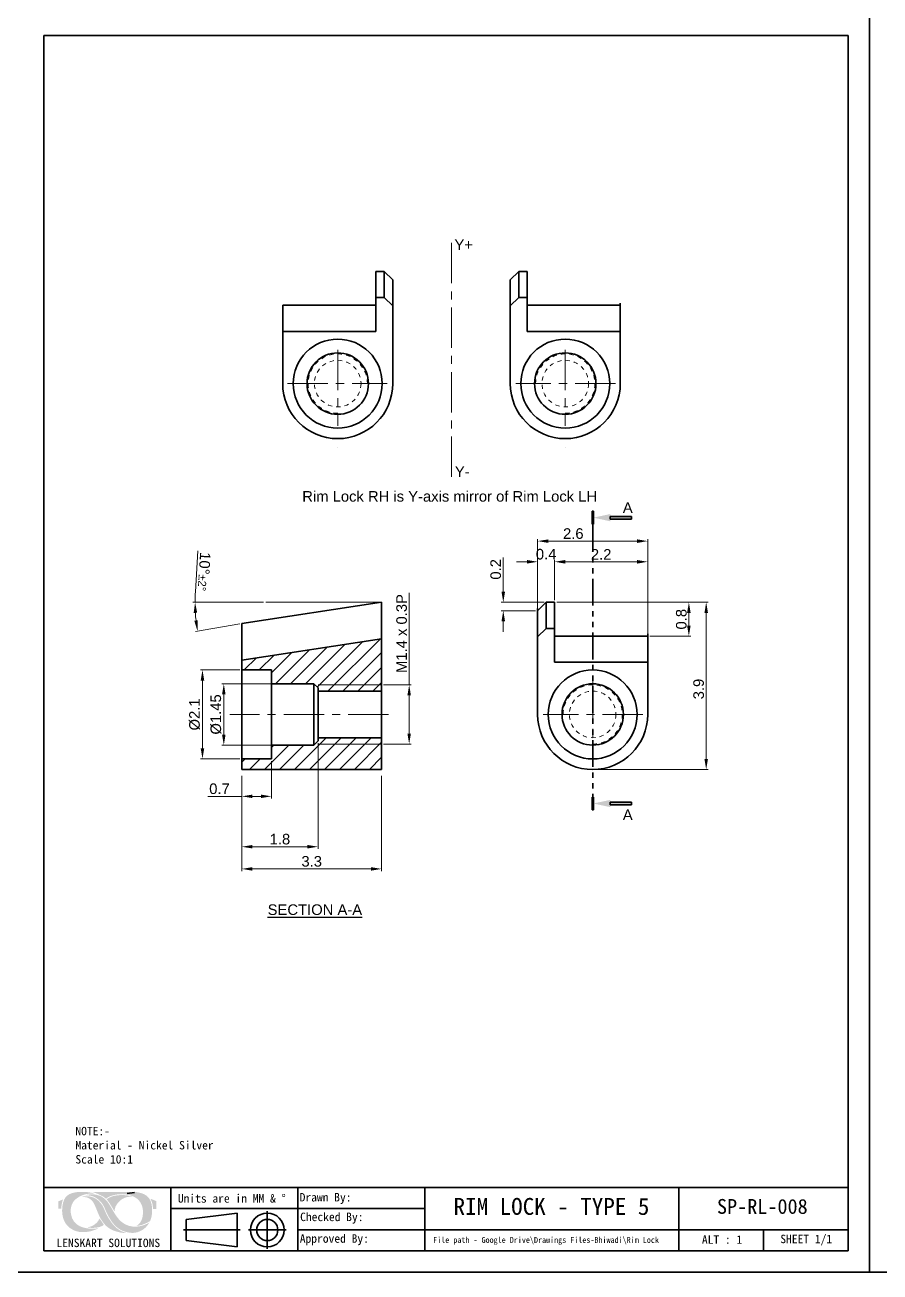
# Model space of a CAD drawing. Header units: millimetres. Extents: x 219 to 785, y 160 to 284.
# Drawn here: x 681.46 to 701.66, y 196.07 to 225.52 of the extents above; entities that cross this region are included whole.
import ezdxf
from ezdxf.enums import TextEntityAlignment as Align

# ---------------------------------------------------------------- set-up
doc = ezdxf.new("R2010")
doc.units = ezdxf.units.MM
for name, pattern in [('CENTER', [50.8, 31.75, -6.35, 6.35, -6.35]), ('HIDDEN', [0.075, 0.05, -0.025]), ('PHANTOM', [63.5, 31.75, -6.35, 6.35, -6.35, 6.35, -6.35])]:
    doc.linetypes.add(name, pattern=pattern)
doc.layers.get('0').update_dxf_attribs({"lineweight": 35})
for name, color, linetype, lineweight in [('Center line', 2, 'CENTER', 18), ('Dimension', 3, 'Continuous', 18), ('Hatch', 6, 'Continuous', 18), ('hidden line', 1, 'HIDDEN', 15), ('Section', 6, 'PHANTOM', 35), ('Text', 4, 'Continuous', 25), ('绘图层', 7, 'Continuous', 13)]:
    doc.layers.add(name, color=color, linetype=linetype, lineweight=lineweight)
doc.layers.add('图框-线条', color=7, linetype='Continuous')
doc.styles.get("Standard").update_dxf_attribs({"font": 'arial.ttf'})
doc.styles.add('宋体', font='SimSun.ttf')
doc.dimstyles.new('SIMPLEX', dxfattribs={"dimtxt": 2.5, "dimasz": 2.5, "dimexe": 0.5, "dimexo": 0.5, "dimgap": 0.5, "dimtad": 1, "dimzin": 0, "dimdsep": 46, "dimtxsty": 'Standard', "dimcen": 0, "dimclrd": 256, "dimclre": 256, "dimclrt": 256, "dimadec": 0, "dimazin": 0, "dimtm": 1e-09, "dimtfac": 0.75, "dimtofl": 0, "dimtmove": 0, "dimatfit": 3, "dimfxl": 1, "dimtzin": 0, "dimlwd": -1, "dimlwe": -1, "dimarcsym": 0})

# ---------------------------------------------------------------- blocks, each defined once
blk = doc.blocks.new('*D268')
at = {"layer": 'Defpoints', "color": 0, "transparency": 16777216}
for p in [(686.583, 210.289), (685.653, 208.189), (686.583, 208.189)]:
    blk.add_point(p, dxfattribs=at)
at = {"layer": 'Dimension', "transparency": 16777216}
for p, q in [((686.533, 210.289), (685.603, 210.289)), ((685.653, 210.039), (685.653, 208.439)), ((686.533, 208.189), (685.603, 208.189))]:
    blk.add_line(p, q, dxfattribs=at)
for points in [[(685.611, 210.039), (685.695, 210.039), (685.653, 210.289)], [(685.611, 208.439), (685.695, 208.439), (685.653, 208.189)]]:
    blk.add_solid(points, dxfattribs=at)
at = {"layer": 'Dimension', "transparency": 16777216, "insert": (685.468, 209.239), "char_height": 0.25, "attachment_point": 5, "rotation": 90}
blk.add_mtext('%%c2.1', dxfattribs=at)
blk = doc.blocks.new('*D269')
at = {"layer": 'Defpoints', "color": 0, "transparency": 16777216}
for p in [(687.283, 208.189), (686.583, 207.839), (686.583, 207.305)]:
    blk.add_point(p, dxfattribs=at)
at = {"layer": 'Dimension', "transparency": 16777216}
for p, q in [((687.283, 208.139), (687.283, 207.255)), ((686.583, 207.789), (686.583, 207.255)), ((686.583, 207.305), (685.778, 207.305)), ((687.033, 207.305), (686.833, 207.305))]:
    blk.add_line(p, q, dxfattribs=at)
for points in [[(686.833, 207.347), (686.833, 207.264), (686.583, 207.305)], [(687.033, 207.347), (687.033, 207.264), (687.283, 207.305)]]:
    blk.add_solid(points, dxfattribs=at)
at = {"layer": 'Dimension', "transparency": 16777216, "insert": (686.055, 207.483), "char_height": 0.25, "attachment_point": 5}
blk.add_mtext('0.7', dxfattribs=at)
blk = doc.blocks.new('*D260')
at = {"layer": 'Defpoints', "color": 0, "transparency": 16777216}
for p in [(686.583, 207.839), (689.883, 207.839), (686.583, 205.591)]:
    blk.add_point(p, dxfattribs=at)
at = {"layer": 'Dimension', "transparency": 16777216}
for p, q in [((686.583, 207.789), (686.583, 205.541)), ((689.883, 207.789), (689.883, 205.541)), ((689.633, 205.591), (686.833, 205.591))]:
    blk.add_line(p, q, dxfattribs=at)
for points in [[(686.833, 205.633), (686.833, 205.55), (686.583, 205.591)], [(689.633, 205.633), (689.633, 205.55), (689.883, 205.591)]]:
    blk.add_solid(points, dxfattribs=at)
at = {"layer": 'Dimension', "transparency": 16777216, "insert": (688.233, 205.769), "char_height": 0.25, "attachment_point": 5}
blk.add_mtext('3.3', dxfattribs=at)
blk = doc.blocks.new('*D261')
at = {"layer": 'Defpoints', "color": 0, "transparency": 16777216}
for p in [(687.147, 211.888), (689.883, 211.939), (689.883, 211.888), (685.504, 211.434), (686.583, 211.385)]:
    blk.add_point(p, dxfattribs=at)
at = {"layer": 'Dimension', "transparency": 16777216}
for p, q in [((685.486, 212.138), (685.545, 213.103)), ((687.097, 211.888), (685.429, 211.888)), ((686.534, 211.377), (685.486, 211.201))]:
    blk.add_line(p, q, dxfattribs=at)
for start, end in [(176.5065, 180), (183.4935, 186.0367)]:
    blk.add_arc((689.579, 211.888), 4.101, start, end, dxfattribs=at)
for points in [[(685.445, 211.637), (685.528, 211.64), (685.479, 211.888)], [(685.543, 211.463), (685.46, 211.451), (685.535, 211.209)]]:
    blk.add_solid(points, dxfattribs=at)
at = {"layer": 'Dimension', "transparency": 16777216, "insert": (685.693, 212.61), "char_height": 0.25, "attachment_point": 5, "rotation": 266.5065}
blk.add_mtext('10°{\\H0.1875;±2°}', dxfattribs=at)
blk = doc.blocks.new('*D270')
at = {"layer": 'Defpoints', "color": 0, "transparency": 16777216}
for p in [(687.783, 209.964), (686.157, 208.514), (687.783, 208.514)]:
    blk.add_point(p, dxfattribs=at)
at = {"layer": 'Dimension', "transparency": 16777216}
for p, q in [((687.733, 209.964), (686.107, 209.964)), ((686.157, 209.714), (686.157, 208.764)), ((687.733, 208.514), (686.107, 208.514))]:
    blk.add_line(p, q, dxfattribs=at)
for points in [[(686.115, 209.714), (686.198, 209.714), (686.157, 209.964)], [(686.115, 208.764), (686.198, 208.764), (686.157, 208.514)]]:
    blk.add_solid(points, dxfattribs=at)
at = {"layer": 'Dimension', "transparency": 16777216, "insert": (685.972, 209.239), "char_height": 0.25, "attachment_point": 5, "rotation": 90}
blk.add_mtext('%%c1.45', dxfattribs=at)
blk = doc.blocks.new('*D271')
at = {"layer": 'Defpoints', "color": 0, "transparency": 16777216}
for p in [(688.383, 208.614), (686.583, 207.839), (688.383, 206.115)]:
    blk.add_point(p, dxfattribs=at)
at = {"layer": 'Dimension', "transparency": 16777216}
for p, q in [((688.383, 208.564), (688.383, 206.065)), ((686.583, 207.789), (686.583, 206.065)), ((686.833, 206.115), (688.133, 206.115))]:
    blk.add_line(p, q, dxfattribs=at)
for points in [[(686.833, 206.157), (686.833, 206.074), (686.583, 206.115)], [(688.133, 206.157), (688.133, 206.074), (688.383, 206.115)]]:
    blk.add_solid(points, dxfattribs=at)
at = {"layer": 'Dimension', "transparency": 16777216, "insert": (687.483, 206.293), "char_height": 0.25, "attachment_point": 5}
blk.add_mtext('1.8', dxfattribs=at)
blk = doc.blocks.new('*D262')
at = {"layer": 'Defpoints', "color": 0, "transparency": 16777216}
for p in [(696.171, 211.888), (697.552, 211.888), (694.871, 207.939)]:
    blk.add_point(p, dxfattribs=at)
at = {"layer": 'Dimension', "transparency": 16777216}
for p, q in [((696.221, 211.888), (697.602, 211.888)), ((697.552, 208.189), (697.552, 211.638)), ((694.921, 207.939), (697.602, 207.939))]:
    blk.add_line(p, q, dxfattribs=at)
for points in [[(697.511, 211.638), (697.594, 211.638), (697.552, 211.888)], [(697.511, 208.189), (697.594, 208.189), (697.552, 207.939)]]:
    blk.add_solid(points, dxfattribs=at)
at = {"layer": 'Dimension', "transparency": 16777216, "insert": (697.374, 209.839), "char_height": 0.25, "attachment_point": 5, "rotation": 90}
blk.add_mtext('3.9', dxfattribs=at)
blk = doc.blocks.new('*D263')
at = {"layer": 'Defpoints', "color": 0, "transparency": 16777216}
for p in [(696.171, 213.332), (693.571, 211.49), (696.171, 211.088)]:
    blk.add_point(p, dxfattribs=at)
at = {"layer": 'Dimension', "transparency": 16777216}
for p, q in [((693.571, 211.54), (693.571, 213.382)), ((693.821, 213.332), (695.921, 213.332)), ((696.171, 211.138), (696.171, 213.382))]:
    blk.add_line(p, q, dxfattribs=at)
for points in [[(693.821, 213.373), (693.821, 213.29), (693.571, 213.332)], [(695.921, 213.373), (695.921, 213.29), (696.171, 213.332)]]:
    blk.add_solid(points, dxfattribs=at)
at = {"layer": 'Dimension', "transparency": 16777216, "insert": (694.413, 213.509), "char_height": 0.25, "attachment_point": 5}
blk.add_mtext('2.6', dxfattribs=at)
blk = doc.blocks.new('*D264')
at = {"layer": 'Defpoints', "color": 0, "transparency": 16777216}
for p in [(693.971, 212.844), (693.971, 211.888), (693.571, 211.49)]:
    blk.add_point(p, dxfattribs=at)
at = {"layer": 'Dimension', "transparency": 16777216}
for p, q in [((693.321, 212.844), (693.071, 212.844)), ((693.571, 211.54), (693.571, 212.894)), ((693.971, 211.938), (693.971, 212.894)), ((694.221, 212.844), (694.471, 212.844))]:
    blk.add_line(p, q, dxfattribs=at)
for points in [[(693.321, 212.886), (693.321, 212.802), (693.571, 212.844)], [(694.221, 212.886), (694.221, 212.802), (693.971, 212.844)]]:
    blk.add_solid(points, dxfattribs=at)
at = {"layer": 'Dimension', "transparency": 16777216, "insert": (693.771, 213.022), "char_height": 0.25, "attachment_point": 5}
blk.add_mtext('0.4', dxfattribs=at)
blk = doc.blocks.new('*D265')
at = {"layer": 'Defpoints', "color": 0, "transparency": 16777216}
for p in [(696.171, 212.844), (693.971, 211.888), (696.171, 211.088)]:
    blk.add_point(p, dxfattribs=at)
at = {"layer": 'Dimension', "transparency": 16777216}
for p, q in [((693.971, 211.938), (693.971, 212.894)), ((694.221, 212.844), (695.921, 212.844)), ((696.171, 211.138), (696.171, 212.894))]:
    blk.add_line(p, q, dxfattribs=at)
for points in [[(694.221, 212.886), (694.221, 212.802), (693.971, 212.844)], [(695.921, 212.886), (695.921, 212.802), (696.171, 212.844)]]:
    blk.add_solid(points, dxfattribs=at)
at = {"layer": 'Dimension', "transparency": 16777216, "insert": (695.071, 213.019), "char_height": 0.25, "attachment_point": 5}
blk.add_mtext('2.2', dxfattribs=at)
blk = doc.blocks.new('*D266')
at = {"layer": 'Defpoints', "color": 0, "transparency": 16777216}
for p in [(693.971, 211.888), (696.171, 211.088), (697.143, 211.088)]:
    blk.add_point(p, dxfattribs=at)
at = {"layer": 'Dimension', "transparency": 16777216}
for p, q in [((694.021, 211.888), (697.193, 211.888)), ((697.143, 211.638), (697.143, 211.338)), ((696.221, 211.088), (697.193, 211.088))]:
    blk.add_line(p, q, dxfattribs=at)
for points in [[(697.101, 211.638), (697.184, 211.638), (697.143, 211.888)], [(697.101, 211.338), (697.184, 211.338), (697.143, 211.088)]]:
    blk.add_solid(points, dxfattribs=at)
at = {"layer": 'Dimension', "transparency": 16777216, "insert": (696.965, 211.488), "char_height": 0.25, "attachment_point": 5, "rotation": 90}
blk.add_mtext('0.8', dxfattribs=at)
blk = doc.blocks.new('_FILLED')
at = {"color": 0, "linetype": 'ByBlock'}
blk.add_solid([(0, 0), (-1, 0.214), (-1, -0.214)], dxfattribs=at)
blk = doc.blocks.new('section arrow')
at = {"layer": 'Section'}
h = blk.add_hatch(color=256, dxfattribs=at)
h.dxf.hatch_style = 1
h.paths.add_polyline_path([(6987.516, 2336.116), (6987.516, 2336.053), (6988.016, 2336.053), (6988.016, 2336.116)])
h.paths.add_polyline_path([(6988.416, 2335.935), (6988.448, 2335.935), (6988.448, 2336.235), (6988.416, 2336.235)])
for points in [[(6988.016, 2336.116), (6987.516, 2336.116), (6987.516, 2336.053), (6988.016, 2336.053)], [(6988.448, 2335.935), (6988.448, 2336.235), (6988.416, 2336.235), (6988.416, 2335.935)]]:
    blk.add_lwpolyline(points, close=True, dxfattribs=at)
at = {"layer": 'Section', "xscale": 0.4, "yscale": 0.4, "zscale": 0.4}
blk.add_blockref('_FILLED', (6988.416, 2336.085), dxfattribs=at)
blk = doc.blocks.new('*D272')
at = {"layer": 'Defpoints', "color": 0, "transparency": 16777216}
for p in [(693.771, 211.888), (692.759, 211.688), (693.571, 211.688)]:
    blk.add_point(p, dxfattribs=at)
at = {"layer": 'Dimension', "transparency": 16777216}
for p, q in [((692.759, 212.138), (692.759, 212.942)), ((693.721, 211.888), (692.709, 211.888)), ((693.521, 211.688), (692.709, 211.688)), ((692.759, 211.438), (692.759, 211.188))]:
    blk.add_line(p, q, dxfattribs=at)
for points in [[(692.717, 212.138), (692.8, 212.138), (692.759, 211.888)], [(692.717, 211.438), (692.8, 211.438), (692.759, 211.688)]]:
    blk.add_solid(points, dxfattribs=at)
at = {"layer": 'Dimension', "transparency": 16777216, "insert": (692.581, 212.665), "char_height": 0.25, "attachment_point": 5, "rotation": 90}
blk.add_mtext('0.2', dxfattribs=at)
blk = doc.blocks.new('*D267')
at = {"layer": 'Defpoints', "color": 0, "transparency": 16777216}
for p in [(689.883, 209.939), (689.883, 208.539), (690.536, 208.539)]:
    blk.add_point(p, dxfattribs=at)
at = {"layer": 'Dimension', "transparency": 16777216}
for p, q in [((690.536, 209.939), (690.536, 212.112)), ((689.933, 209.939), (690.586, 209.939)), ((690.536, 208.789), (690.536, 209.689)), ((689.933, 208.539), (690.586, 208.539))]:
    blk.add_line(p, q, dxfattribs=at)
for points in [[(690.494, 209.689), (690.577, 209.689), (690.536, 209.939)], [(690.494, 208.789), (690.577, 208.789), (690.536, 208.539)]]:
    blk.add_solid(points, dxfattribs=at)
at = {"layer": 'Dimension', "transparency": 16777216, "insert": (690.358, 211.15), "char_height": 0.25, "attachment_point": 5, "rotation": 90}
blk.add_mtext('M1.4 x 0.3P', dxfattribs=at)

msp = doc.modelspace()

# ---------------------------------------------------------------- hatches: boundary and pattern name
at = {"layer": 'Hatch'}
h = msp.add_hatch(dxfattribs=at)
h.set_pattern_fill('ANSI31', color=256, scale=2)
h.set_pattern_definition([(45, (-176.93582, 98.01236), (-0.176776695, 0.176776695), [])])
h.paths.add_polyline_path([(689.883, 207.939), (689.883, 208.689), (688.383, 208.689), (688.383, 208.614), (688.283, 208.514), (687.283, 208.514), (687.283, 208.189), (686.583, 208.189), (686.583, 207.939)])
h.paths.add_polyline_path([(686.583, 210.522), (686.583, 210.289), (687.283, 210.289), (687.283, 209.964), (688.283, 209.964), (688.383, 209.864), (688.383, 209.789), (689.883, 209.789), (689.883, 211.025)])
at = {"layer": '图框-线条', "lineweight": 0, "ltscale": 0.1}
h = msp.add_hatch(color=252, dxfattribs=at)
edge = h.paths.add_edge_path()
edge.add_spline(control_points=[(682.245, 197.741), (682.245, 197.741), (682.245, 197.569), (682.245, 197.569), (682.245, 197.569), (682.245, 197.569), (682.316, 197.569), (682.316, 197.569), (682.316, 197.569), (682.321, 197.61), (682.322, 197.644), (682.33, 197.684), (682.33, 197.684), (682.337, 197.719), (682.347, 197.754), (682.36, 197.785), (682.36, 197.785), (682.36, 197.785), (682.245, 197.741), (682.245, 197.741)], knot_values=[0, 0, 0, 0, 0.166667, 0.166667, 0.166667, 0.166667, 0.333333, 0.333333, 0.333333, 0.333333, 0.5, 0.5, 0.5, 0.5, 0.666667, 0.666667, 0.666667, 0.666667, 1, 1, 1, 1], degree=3, periodic=0)
edge = h.paths.add_edge_path()
edge.add_spline(control_points=[(684.485, 197.562), (684.485, 197.562), (684.566, 197.561), (684.566, 197.561), (684.566, 197.561), (684.566, 197.561), (684.566, 197.747), (684.566, 197.747), (684.566, 197.747), (684.566, 197.747), (684.425, 197.803), (684.425, 197.803), (684.425, 197.803), (684.439, 197.767), (684.455, 197.741), (684.466, 197.696), (684.466, 197.696), (684.478, 197.651), (684.481, 197.611), (684.485, 197.562)], knot_values=[0, 0, 0, 0, 0.166667, 0.166667, 0.166667, 0.166667, 0.333333, 0.333333, 0.333333, 0.333333, 0.5, 0.5, 0.5, 0.5, 0.666667, 0.666667, 0.666667, 0.666667, 1, 1, 1, 1], degree=3, periodic=0)
edge = h.paths.add_edge_path(flags=17)
edge.add_spline(control_points=[(682.937, 197.128), (682.95, 197.117), (683.032, 197.115), (683.047, 197.115), (683.047, 197.115), (683.135, 197.112), (683.267, 197.134), (683.324, 197.189), (683.324, 197.189), (683.319, 197.197), (683.316, 197.201), (683.31, 197.207), (683.31, 197.207), (683.31, 197.207), (683.223, 197.336), (683.223, 197.336), (683.223, 197.336), (683.202, 197.31), (683.193, 197.261), (683.113, 197.199), (683.113, 197.199), (683.066, 197.163), (683.01, 197.138), (682.937, 197.128)], knot_values=[0, 0, 0, 0, 0.142857, 0.142857, 0.142857, 0.142857, 0.285714, 0.285714, 0.285714, 0.285714, 0.428571, 0.428571, 0.428571, 0.428571, 0.571429, 0.571429, 0.571429, 0.571429, 0.714286, 0.714286, 0.714286, 0.714286, 1, 1, 1, 1], degree=3, periodic=0)
edge = h.paths.add_edge_path(flags=17)
edge.add_spline(control_points=[(683.392, 197.785), (683.397, 197.777), (683.398, 197.778), (683.404, 197.771), (683.404, 197.771), (683.469, 197.697), (683.562, 197.517), (683.574, 197.505), (683.574, 197.505), (683.58, 197.655), (683.705, 197.786), (683.829, 197.829), (683.829, 197.829), (683.893, 197.852), (683.928, 197.852), (684.001, 197.846), (684.001, 197.846), (683.977, 197.865), (683.876, 197.881), (683.851, 197.884), (683.851, 197.884), (683.729, 197.898), (683.554, 197.887), (683.446, 197.826), (683.446, 197.826), (683.429, 197.817), (683.398, 197.797), (683.392, 197.785)], knot_values=[0, 0, 0, 0, 0.125, 0.125, 0.125, 0.125, 0.25, 0.25, 0.25, 0.25, 0.375, 0.375, 0.375, 0.375, 0.5, 0.5, 0.5, 0.5, 0.625, 0.625, 0.625, 0.625, 0.75, 0.75, 0.75, 0.75, 1, 1, 1, 1], degree=3, periodic=0)
edge = h.paths.add_edge_path()
edge.add_spline(control_points=[(683.334, 197.55), (683.293, 197.642), (683.28, 197.667), (683.216, 197.736), (683.216, 197.736), (683.129, 197.83), (682.994, 197.877), (682.862, 197.859), (682.862, 197.859), (682.853, 197.858), (682.845, 197.857), (682.837, 197.855), (682.837, 197.855), (682.837, 197.855), (682.814, 197.848), (682.814, 197.848), (682.814, 197.848), (682.89, 197.844), (682.95, 197.833), (683.001, 197.795), (683.001, 197.795), (683.052, 197.757), (683.071, 197.726), (683.104, 197.66), (683.104, 197.66), (683.156, 197.552), (683.192, 197.431), (683.251, 197.33), (683.251, 197.33), (683.314, 197.224), (683.376, 197.146), (683.482, 197.084), (683.482, 197.084), (683.567, 197.034), (683.746, 196.987), (683.865, 196.992), (683.865, 196.992), (683.852, 196.998), (683.834, 197.001), (683.818, 197.005), (683.818, 197.005), (683.597, 197.073), (683.469, 197.261), (683.372, 197.466), (683.372, 197.466), (683.359, 197.494), (683.346, 197.522), (683.334, 197.55)], knot_values=[0, 0, 0, 0, 0.076923, 0.076923, 0.076923, 0.076923, 0.153846, 0.153846, 0.153846, 0.153846, 0.230769, 0.230769, 0.230769, 0.230769, 0.307692, 0.307692, 0.307692, 0.307692, 0.384615, 0.384615, 0.384615, 0.384615, 0.461538, 0.461538, 0.461538, 0.461538, 0.538462, 0.538462, 0.538462, 0.538462, 0.615385, 0.615385, 0.615385, 0.615385, 0.692308, 0.692308, 0.692308, 0.692308, 0.769231, 0.769231, 0.769231, 0.769231, 0.846154, 0.846154, 0.846154, 0.846154, 1, 1, 1, 1], degree=3, periodic=0)
edge = h.paths.add_edge_path()
edge.add_spline(control_points=[(684.396, 197.235), (684.393, 197.235), (684.311, 197.196), (684.294, 197.19), (684.294, 197.19), (684.259, 197.176), (684.217, 197.163), (684.178, 197.155), (684.178, 197.155), (684.08, 197.137), (684.009, 197.137), (683.916, 197.164), (683.916, 197.164), (683.757, 197.21), (683.665, 197.321), (683.59, 197.437), (683.59, 197.437), (683.458, 197.643), (683.404, 197.842), (683.15, 197.896), (683.15, 197.896), (683.107, 197.905), (683.055, 197.909), (683.01, 197.905), (683.01, 197.905), (682.98, 197.903), (682.908, 197.896), (682.886, 197.883), (682.886, 197.883), (682.998, 197.885), (683.086, 197.863), (683.165, 197.806), (683.165, 197.806), (683.331, 197.688), (683.336, 197.563), (683.422, 197.409), (683.422, 197.409), (683.464, 197.335), (683.494, 197.278), (683.551, 197.211), (683.551, 197.211), (683.67, 197.072), (683.796, 197.01), (683.99, 196.996), (683.99, 196.996), (684.084, 196.989), (684.178, 197.03), (684.24, 197.069), (684.24, 197.069), (684.283, 197.096), (684.316, 197.13), (684.348, 197.167), (684.348, 197.167), (684.365, 197.186), (684.383, 197.214), (684.396, 197.235)], knot_values=[0, 0, 0, 0, 0.066667, 0.066667, 0.066667, 0.066667, 0.133333, 0.133333, 0.133333, 0.133333, 0.2, 0.2, 0.2, 0.2, 0.266667, 0.266667, 0.266667, 0.266667, 0.333333, 0.333333, 0.333333, 0.333333, 0.4, 0.4, 0.4, 0.4, 0.466667, 0.466667, 0.466667, 0.466667, 0.533333, 0.533333, 0.533333, 0.533333, 0.6, 0.6, 0.6, 0.6, 0.666667, 0.666667, 0.666667, 0.666667, 0.733333, 0.733333, 0.733333, 0.733333, 0.8, 0.8, 0.8, 0.8, 0.866667, 0.866667, 0.866667, 0.866667, 1, 1, 1, 1], degree=3, periodic=0)
edge = h.paths.add_edge_path()
edge.add_spline(control_points=[(683.376, 197.801), (683.432, 197.845), (683.449, 197.859), (683.531, 197.882), (683.531, 197.882), (683.718, 197.934), (683.959, 197.92), (684.106, 197.805), (684.106, 197.805), (684.186, 197.742), (684.251, 197.631), (684.248, 197.477), (684.248, 197.477), (684.245, 197.362), (684.217, 197.252), (684.126, 197.186), (684.126, 197.186), (684.12, 197.181), (684.096, 197.166), (684.09, 197.164), (684.09, 197.164), (684.179, 197.159), (684.318, 197.219), (684.392, 197.261), (684.392, 197.261), (684.419, 197.276), (684.417, 197.274), (684.428, 197.306), (684.428, 197.306), (684.475, 197.432), (684.476, 197.607), (684.434, 197.73), (684.434, 197.73), (684.414, 197.786), (684.393, 197.816), (684.356, 197.852), (684.356, 197.852), (684.28, 197.929), (684.129, 197.964), (684.02, 197.964), (684.02, 197.964), (683.698, 197.964), (683.367, 197.967), (683.046, 197.964), (683.046, 197.964), (683.069, 197.954), (683.111, 197.944), (683.138, 197.934), (683.138, 197.934), (683.165, 197.924), (683.283, 197.869), (683.306, 197.855), (683.306, 197.855), (683.338, 197.835), (683.371, 197.805), (683.376, 197.801)], knot_values=[0, 0, 0, 0, 0.066667, 0.066667, 0.066667, 0.066667, 0.133333, 0.133333, 0.133333, 0.133333, 0.2, 0.2, 0.2, 0.2, 0.266667, 0.266667, 0.266667, 0.266667, 0.333333, 0.333333, 0.333333, 0.333333, 0.4, 0.4, 0.4, 0.4, 0.466667, 0.466667, 0.466667, 0.466667, 0.533333, 0.533333, 0.533333, 0.533333, 0.6, 0.6, 0.6, 0.6, 0.666667, 0.666667, 0.666667, 0.666667, 0.733333, 0.733333, 0.733333, 0.733333, 0.8, 0.8, 0.8, 0.8, 0.866667, 0.866667, 0.866667, 0.866667, 1, 1, 1, 1], degree=3, periodic=0)
edge = h.paths.add_edge_path()
edge.add_spline(control_points=[(683.198, 197.106), (683.184, 197.107), (683.158, 197.101), (683.142, 197.099), (683.142, 197.099), (682.885, 197.075), (682.581, 197.143), (682.544, 197.457), (682.544, 197.457), (682.527, 197.604), (682.573, 197.736), (682.69, 197.817), (682.69, 197.817), (682.808, 197.898), (682.925, 197.929), (683.098, 197.925), (683.098, 197.925), (683.098, 197.925), (683.029, 197.944), (683.029, 197.944), (683.029, 197.944), (682.876, 197.977), (682.647, 197.978), (682.512, 197.911), (682.512, 197.911), (682.436, 197.873), (682.394, 197.816), (682.364, 197.721), (682.364, 197.721), (682.315, 197.559), (682.329, 197.309), (682.451, 197.181), (682.451, 197.181), (682.466, 197.165), (682.474, 197.153), (682.492, 197.138), (682.492, 197.138), (682.511, 197.123), (682.515, 197.118), (682.539, 197.101), (682.539, 197.101), (682.697, 196.989), (682.902, 196.996), (683.082, 197.056), (683.082, 197.056), (683.103, 197.063), (683.124, 197.071), (683.143, 197.08), (683.143, 197.08), (683.155, 197.085), (683.191, 197.104), (683.198, 197.106)], knot_values=[0, 0, 0, 0, 0.071429, 0.071429, 0.071429, 0.071429, 0.142857, 0.142857, 0.142857, 0.142857, 0.214286, 0.214286, 0.214286, 0.214286, 0.285714, 0.285714, 0.285714, 0.285714, 0.357143, 0.357143, 0.357143, 0.357143, 0.428571, 0.428571, 0.428571, 0.428571, 0.5, 0.5, 0.5, 0.5, 0.571429, 0.571429, 0.571429, 0.571429, 0.642857, 0.642857, 0.642857, 0.642857, 0.714286, 0.714286, 0.714286, 0.714286, 0.785714, 0.785714, 0.785714, 0.785714, 0.857143, 0.857143, 0.857143, 0.857143, 1, 1, 1, 1], degree=3, periodic=0)

# ---------------------------------------------------------------- linework, layer by layer
for p, q in [((700.909, 196.571), (700.909, 225.271)), ((689.948, 219.701), (689.748, 219.701)), ((689.748, 219.701), (689.748, 218.285)), ((690.148, 219.501), (689.948, 219.701)), ((689.948, 219.085), (689.948, 219.701)), ((692.923, 219.501), (693.123, 219.701)), ((693.123, 219.701), (693.323, 219.701)), ((693.123, 219.085), (693.123, 219.701)), ((693.323, 219.701), (693.323, 218.285)), ((689.748, 218.901), (689.748, 219.501)), ((690.148, 217.052), (690.148, 219.501)), ((692.923, 217.052), (692.923, 219.501)), ((693.323, 218.901), (693.323, 219.501)), ((687.548, 218.901), (687.548, 217.052)), ((689.748, 218.901), (687.548, 218.901)), ((689.948, 219.085), (689.748, 219.085)), ((690.148, 218.885), (689.948, 219.085)), ((692.923, 218.885), (693.123, 219.085)), ((693.123, 219.085), (693.323, 219.085)), ((693.323, 218.901), (695.523, 218.901)), ((695.523, 218.952), (695.523, 217.052)), ((689.748, 218.285), (687.548, 218.285)), ((690.148, 218.477), (690.148, 217.052)), ((692.923, 218.477), (692.923, 217.052)), ((693.323, 218.285), (695.523, 218.285)), ((688.848, 215.552), (688.848, 215.552)), ((694.223, 215.552), (694.223, 215.552)), ((689.883, 211.888), (686.583, 211.385)), ((689.883, 207.939), (689.883, 211.888)), ((693.571, 211.688), (693.771, 211.888)), ((693.771, 211.888), (693.971, 211.888)), ((693.771, 211.271), (693.771, 211.888)), ((693.971, 211.888), (693.971, 210.471)), ((693.571, 209.239), (693.571, 211.739)), ((693.971, 211.088), (693.971, 211.688)), ((686.583, 211.385), (686.583, 207.939)), ((693.571, 211.071), (693.771, 211.271)), ((693.771, 211.271), (693.971, 211.271)), ((689.883, 211.025), (686.583, 210.522)), ((693.971, 211.088), (696.171, 211.088)), ((696.171, 211.139), (696.171, 209.239)), ((693.571, 210.664), (693.571, 209.239)), ((687.283, 210.289), (686.583, 210.289)), ((687.283, 209.939), (687.283, 210.289)), ((693.971, 210.471), (696.171, 210.471)), ((688.283, 209.964), (687.283, 209.964)), ((687.283, 209.939), (687.283, 208.689)), ((688.283, 209.964), (688.383, 209.864)), ((688.283, 209.964), (688.283, 208.514)), ((688.383, 208.614), (688.383, 209.864)), ((689.883, 209.789), (688.383, 209.789)), ((687.283, 208.689), (687.283, 208.189)), ((688.283, 208.514), (687.283, 208.514)), ((688.283, 208.514), (688.383, 208.614)), ((689.883, 208.689), (688.383, 208.689)), ((687.283, 208.189), (686.583, 208.189)), ((689.883, 207.939), (686.583, 207.939)), ((694.871, 207.739), (694.871, 207.739)), ((681.909, 198.071), (700.909, 198.071)), ((684.909, 198.071), (684.909, 196.571)), ((687.909, 198.071), (687.909, 196.571)), ((690.909, 198.071), (690.909, 197.071)), ((696.909, 196.571), (696.909, 198.071)), ((684.909, 197.571), (690.909, 197.571)), ((685.269, 197.315), (686.469, 197.465)), ((685.269, 197.315), (685.269, 196.815)), ((686.469, 197.465), (686.469, 196.665)), ((687.184, 196.621), (687.184, 197.51)), ((685.203, 197.065), (686.542, 197.065)), ((686.739, 197.065), (687.628, 197.065)), ((687.909, 197.071), (700.909, 197.071)), ((690.909, 197.071), (690.909, 196.571)), ((698.909, 196.571), (698.909, 197.071)), ((685.269, 196.815), (686.469, 196.665)), ((681.909, 196.571), (700.909, 196.571))]:
    msp.add_line(p, q)
at = {"color": 7}
msp.add_line((684.049, 197.95), (683.871, 197.928), dxfattribs=at)
for points in [[(680.409, 196.071), (701.409, 196.071), (701.409, 225.771), (680.409, 225.771)], [(701.409, 196.071), (722.409, 196.071), (722.409, 225.771), (701.409, 225.771)]]:
    msp.add_lwpolyline(points, close=True)
msp.add_lwpolyline([(681.909, 196.571), (681.909, 225.271), (700.909, 225.271)])
for centre, radius in [((688.848, 217.052), 1.05), ((694.223, 217.052), 1.05), ((688.848, 217.052), 0.725), ((694.223, 217.052), 0.725), ((694.871, 209.239), 1.05), ((694.871, 209.239), 0.725), ((687.184, 197.065), 0.4), ((687.184, 197.065), 0.25)]:
    msp.add_circle(centre, radius)
for centre in [(688.848, 217.052), (694.223, 217.052), (694.871, 209.239)]:
    msp.add_arc(centre, 1.3, 180, 0)
at = {"layer": 'Center line', "ltscale": 0.03}
for p, q in [((691.536, 214.849), (691.536, 220.458)), ((688.848, 217.852), (688.848, 216.052)), ((694.223, 217.852), (694.223, 216.052)), ((687.663, 217.052), (690.019, 217.052)), ((695.408, 217.052), (693.052, 217.052)), ((694.871, 210.039), (694.871, 208.239)), ((690.049, 209.239), (686.299, 209.239)), ((696.056, 209.239), (693.699, 209.239))]:
    msp.add_line(p, q, dxfattribs=at)
at = {"layer": 'Center line'}
msp.add_line((689.883, 211.888), (687.147, 211.888), dxfattribs=at)
at = {"layer": 'Dimension'}
for p, q in [((688.383, 209.939), (689.883, 209.939)), ((689.883, 209.939), (688.383, 209.939)), ((688.383, 208.539), (689.883, 208.539)), ((689.883, 208.539), (688.383, 208.539))]:
    msp.add_line(p, q, dxfattribs=at)
at = {"layer": 'hidden line', "ltscale": 0.5}
for centre in [(688.848, 217.052), (694.223, 217.052), (694.871, 209.239)]:
    msp.add_circle(centre, 0.55, dxfattribs=at)
for centre, start, end in [((688.848, 217.052), 0, 270), ((694.223, 217.052), 270, 180), ((694.871, 209.239), 270, 180)]:
    msp.add_arc(centre, 0.7, start, end, dxfattribs=at)
at = {"layer": 'Section', "ltscale": 0.02}
msp.add_line((694.871, 213.713), (694.871, 206.985), dxfattribs=at)

# ---------------------------------------------------------------- block references
at = {"layer": 'Section', "xscale": -1}
for p in [(7683.303, -2122.199), (7683.303, -2128.949)]:
    msp.add_blockref('section arrow', p, dxfattribs=at)

# ---------------------------------------------------------------- texts
at = {"layer": 'Text'}
for s, p in [('Y+', (691.824, 220.331)), ('Y-', (691.79, 214.973)), ('Rim Lock RH is Y-axis mirror of Rim Lock LH', (691.493, 214.389)), ('A', (695.699, 214.124)), ('A', (695.699, 206.87))]:
    msp.add_text(s, height=0.25, dxfattribs=at).set_placement(p, align=Align.MIDDLE_CENTER)
at = {"layer": 'Text', "insert": (687.193, 204.754), "char_height": 0.25, "attachment_point": 1}
msp.add_mtext_dynamic_manual_height_columns('{\\LSECTION A-A}', width=4.57348, gutter_width=1, heights=[0], dxfattribs=at)
at = {"layer": '绘图层', "color": 7, "linetype": 'ByBlock', "lineweight": 9, "attachment_point": 5, "style": '宋体'}
for s, insert, char_height, width in [('\\pxql;{\\fNSimSun|b0|i0|c0|p49;NOTE:-\\PMaterial - Nickel Silver\\PScale 10:1}', (684.898, 199.065), 0.2, 4.49222), ('\\pxql;{\\fNSimSun|b0|i0|c0|p49;Units are in MM & %%D}', (686.599, 197.809), 0.2, 3.05443), ('\\pxql;{\\fNSimSun|b0|i0|c0|p49;Drawn By: }', (689.476, 197.809), 0.2, 3.05443), ('\\pxqc;{\\fNSimSun|b0|i0|c0|p49;RIM LOCK - TYPE 5}', (693.897, 197.618), 0.4, 5.26635), ('{\\fNSimSun|b0|i0|c0|p49;SP-RL-008}', (698.878, 197.618), 0.35, 4.64697), ('\\pxql;{\\fNSimSun|b0|i0|c0|p49;Checked By: }', (689.105, 197.345), 0.2, 2.29015), ('{\\fSimSun|b0|i0|c134|p2;LENSKART SOLUTIONS}', (683.429, 196.759), 0.2, 5.89745), ('\\pxql;{\\fNSimSun|b0|i0|c0|p49;Approved By:}', (689.097, 196.834), 0.2, 2.29015), ('\\pxql;{\\fNSimSun|b0|i0|c0|p49;File path - Google Drive\\\\Drawings Files-Bhiwadi\\\\Rim Lock}', (695.597, 196.807), 0.14, 8.989), ('{\\fNSimSun|b0|i0|c0|p49;ALT : 1}', (697.927, 196.837), 0.2, 1.72791), ('{\\fNSimSun|b0|i0|c0|p49;SHEET 1/1}', (699.915, 196.829), 0.2, 1.72791)]:
    msp.add_mtext(s, dxfattribs=dict(at, insert=insert, char_height=char_height, width=width))

# ---------------------------------------------------------------- dimensions: what is measured, and where the dimension line sits
at = {"layer": 'Dimension'}
for base, p2, picture, middle in [((696.171, 213.332), (696.171, 211.088), '*D263', (694.413, 213.332)), ((693.971, 212.844), (693.971, 211.888), '*D264', (693.771, 212.844))]:
    dim = msp.add_linear_dim(base=base, p1=(693.571, 211.49), p2=p2, dimstyle='SIMPLEX', override={"dimscale": 0.1, "dimdec": 1}, dxfattribs=at)
    dim.commit()
    dim.dimension.update_dxf_attribs({"geometry": picture, "text_midpoint": middle, "dimtype": 160})
dim = msp.add_angular_dim_2l(base=(685.504, 211.434), line1=((689.883, 211.888), (687.147, 211.888)), line2=((689.883, 211.939), (686.583, 211.385)), dimstyle='SIMPLEX', override={"dimscale": 0.1, "dimdec": 1, "dimtol": 1, "dimtp": 2, "dimtm": 2}, dxfattribs=at)
dim.commit()
dim.dimension.update_dxf_attribs({"geometry": '*D261', "text_midpoint": (685.693, 212.61)})
for base, p1, p2, angle, override, picture, middle in [((692.759, 211.688), (693.771, 211.888), (693.571, 211.688), 90, {"dimscale": 0.1, "dimdec": 1}, '*D272', (692.759, 212.665)), ((697.143, 211.088), (693.971, 211.888), (696.171, 211.088), 90, {"dimscale": 0.1, "dimdec": 1}, '*D266', (697.143, 211.488)), ((697.552, 211.888), (694.871, 207.939), (696.171, 211.888), 90, {"dimscale": 0.1, "dimdec": 1}, '*D262', (697.552, 209.839)), ((685.653, 208.189), (686.583, 210.289), (686.583, 208.189), 90, {"dimscale": 0.1, "dimdec": 1, "dimpost": '%%c<>'}, '*D268', (685.653, 209.239)), ((686.157, 208.514), (687.783, 209.964), (687.783, 208.514), 90, {"dimscale": 0.1, "dimpost": '%%c<>'}, '*D270', (686.157, 209.239)), ((686.583, 207.305), (687.283, 208.189), (686.583, 207.839), 180, {"dimscale": 0.1, "dimdec": 1}, '*D269', (686.055, 207.305)), ((686.583, 205.591), (689.883, 207.839), (686.583, 207.839), 180, {"dimscale": 0.1, "dimdec": 1}, '*D260', (688.233, 205.591))]:
    dim = msp.add_linear_dim(base=base, p1=p1, p2=p2, angle=angle, dimstyle='SIMPLEX', override=override, dxfattribs=at)
    dim.commit()
    dim.dimension.update_dxf_attribs({"geometry": picture, "text_midpoint": middle, "dimtype": 160})
for base, p1, p2, picture, middle in [((696.171, 212.844), (693.971, 211.888), (696.171, 211.088), '*D265', (695.071, 213.019)), ((688.383, 206.115), (686.583, 207.839), (688.383, 208.614), '*D271', (687.483, 206.293))]:
    dim = msp.add_linear_dim(base=base, p1=p1, p2=p2, dimstyle='SIMPLEX', override={"dimscale": 0.1, "dimdec": 1}, dxfattribs=at)
    dim.commit()
    dim.dimension.update_dxf_attribs({"geometry": picture, "text_midpoint": middle})
dim = msp.add_linear_dim(base=(690.536, 208.539), p1=(689.883, 209.939), p2=(689.883, 208.539), angle=90, text='M<>', dimstyle='SIMPLEX', override={"dimscale": 0.1, "dimdec": 1, "dimpost": ' x 0.3P'}, dxfattribs=at)
dim.commit()
dim.dimension.update_dxf_attribs({"geometry": '*D267', "text_midpoint": (690.536, 211.15), "dimtype": 160})

doc.saveas('drawing.dxf')
